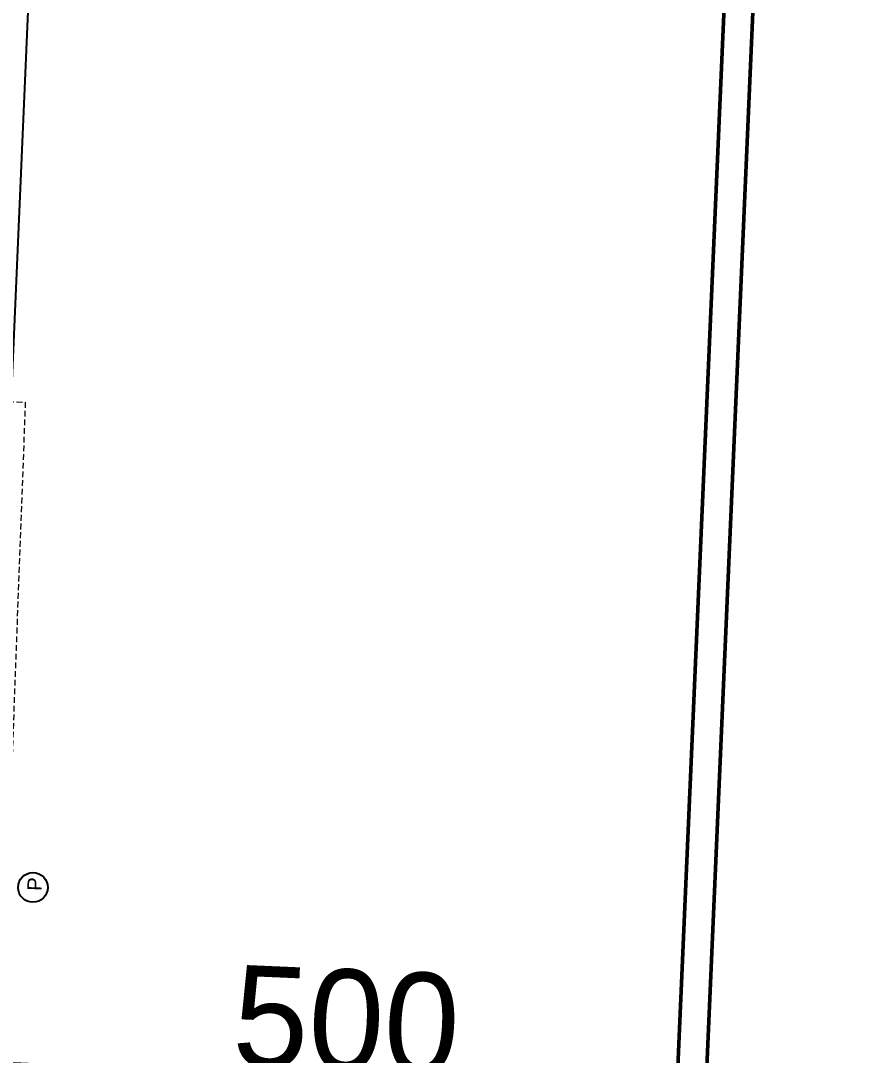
# Model space of a CAD drawing. Header units: centimetres. Extents: x 63871 to 181827, y -95930 to 42199.
# Drawn here: x 156758 to 157331, y 29113 to 29828 of the extents above; entities that cross this region are included whole.
import ezdxf

# ---------------------------------------------------------------- set-up
doc = ezdxf.new("R2010")
doc.units = ezdxf.units.CM
doc.linetypes.add('11-021_500-SatisOfisi_220512$0${ Diamond }', pattern=[12, 4, -2, 2, 2, -2])
doc.layers.add('Bitirme - Duvar', color=7, linetype='Continuous')
doc.layers.add('Dıış Ölçü', color=140, linetype='Continuous')
for name, color, linetype, lineweight in [('İz DÜŞÜMÜ', 7, '11-021_500-SatisOfisi_220512$0${ Diamond }', 18), ('OLUK', 222, 'Continuous', 15), ('PARSEL SINIRI', 12, 'Continuous', 50), ('ÇEKME MESAFESİ', 5, 'Continuous', 25)]:
    doc.layers.add(name, color=color, linetype=linetype, lineweight=lineweight)
doc.styles.add('OLUŞTURULMUŞ_STİL_1', font='Arial.ttf')
doc.styles.add('RomanS', font='')
doc.styles.get('RomanS').set_extended_font_data('Stylus BT')
doc.dimstyles.new('BÖYÜK', dxfattribs={"dimtxt": 70, "dimasz": 5, "dimexe": 5, "dimexo": 5, "dimgap": 2, "dimtad": 3, "dimdec": 0, "dimzin": 0, "dimdsep": 46, "dimtxsty": 'RomanS', "dimblk": 'DOT', "dimcen": 5, "dimadec": 0, "dimazin": 0, "dimtfac": 1, "dimtdec": 0, "dimtix": 1, "dimtofl": 0, "dimtmove": 1, "dimatfit": 0, "dimldrblk": 'DOT', "dimfxl": 10, "dimfxlon": 1, "dimtolj": 1, "dimtzin": 0, "dimarcsym": 0})

# ---------------------------------------------------------------- blocks, each defined once
blk = doc.blocks.new('HRD')
at = {"layer": 'Bitirme - Duvar', "color": 161, "linetype": 'Continuous', "lineweight": 25}
blk.add_circle((154437.36, 36012.48), 10.23, dxfattribs=at)
at = {"layer": 'İz DÜŞÜMÜ'}
blk.add_lwpolyline([(153819.63, 36347.48), (154419.63, 36347.49), (154419.63, 35292.49), (154159.63, 35292.49), (154159.63, 35357.48), (153819.63, 35357.48), (153819.63, 36347.48)], dxfattribs=at)
at = {"layer": 'Bitirme - Duvar', "linetype": 'Continuous', "insert": (154443.49, 36010.16), "char_height": 10, "attachment_point": 7, "rotation": 90, "style": 'OLUŞTURULMUŞ_STİL_1'}
blk.add_mtext('\\A1;P', dxfattribs=at)
blk = doc.blocks.new('_Dot')
at = {"color": 0, "linetype": 'ByBlock', "lineweight": -2}
blk.add_line((-0.5, 0), (-1, 0), dxfattribs=at)
at = {"color": 0, "linetype": 'ByBlock', "const_width": 0.5}
blk.add_lwpolyline([(-0.25, 0, 1), (0.25, 0, 1)], format="xyb", close=True, dxfattribs=at)
blk = doc.blocks.new('*D124')
at = {"layer": 'Defpoints', "color": 0, "transparency": 16777216}
for p in [(302.47, 12926.59), (802, 12904.79), (802, 12904.79)]:
    blk.add_point(p, dxfattribs=at)
at = {"layer": 'Dıış Ölçü', "color": 0, "lineweight": -2, "transparency": 16777216}
for p, q in [((302.47, 12926.59), (302.26, 12921.59)), ((307.47, 12926.37), (797, 12905.01)), ((802, 12904.79), (801.78, 12899.8))]:
    blk.add_line(p, q, dxfattribs=at)
at = {"layer": 'Dıış Ölçü', "color": 0, "lineweight": -2, "transparency": 16777216, "xscale": 5, "yscale": 5, "zscale": 5}
for p, rotation in [((302.47, 12926.59), 177.5012920554757), ((802, 12904.79), 357.5012920554757)]:
    blk.add_blockref('_Dot', p, dxfattribs=dict(at, rotation=rotation))
at = {"layer": 'Dıış Ölçü', "color": 0, "transparency": 16777216, "insert": (553.93, 12954.42), "char_height": 70, "attachment_point": 5, "rotation": 357.50129, "style": 'RomanS'}
blk.add_mtext('\\A1;500', dxfattribs=at)
blk = doc.blocks.new('yerleşim planı')
at = {"layer": 'PARSEL SINIRI'}
for points in [[(765.03, 12516.37), (881.96, 15195.86)], [(785.01, 12515.49), (901.94, 15194.98)]]:
    blk.add_lwpolyline(points, dxfattribs=at)
at = {"layer": 'ÇEKME MESAFESİ'}
blk.add_lwpolyline([(-40.83, 5105.4), (273.34, 12259.01), (441.13, 16103.94), (540.57, 18375.82), (609.04, 19935.36), (690.25, 21784.84), (634.24, 21857.25), (-544.7, 22109.61), (-620.14, 22142.77), (-3351.17, 23343.12), (-5431.03, 23015.66), (-6402.4, 20015.9), (-7155.9, 17689.81), (-7622.64, 16249.05), (-8469.24, 13634.54), (-9179.7, 11507.37), (-10271.31, 8561.4)], dxfattribs=at)
at = {"rotation": 357.8731892381679}
blk.add_blockref('HRD', (-155330.07, -17209.67, 0), dxfattribs=at)
at = {"layer": 'Dıış Ölçü'}
dim = blk.add_aligned_dim(p1=(302.47, 12926.59), p2=(802, 12904.79), distance=0, dimstyle='BÖYÜK', dxfattribs=at)
dim.commit()
dim.dimension.update_dxf_attribs({"geometry": '*D124', "text_midpoint": (553.93, 12954.42)})

msp = doc.modelspace()

# ---------------------------------------------------------------- block references
at = {"layer": 'OLUK'}
msp.add_blockref('yerleşim planı', (156428.79, 16182.58), dxfattribs=at)

doc.saveas('drawing.dxf')
